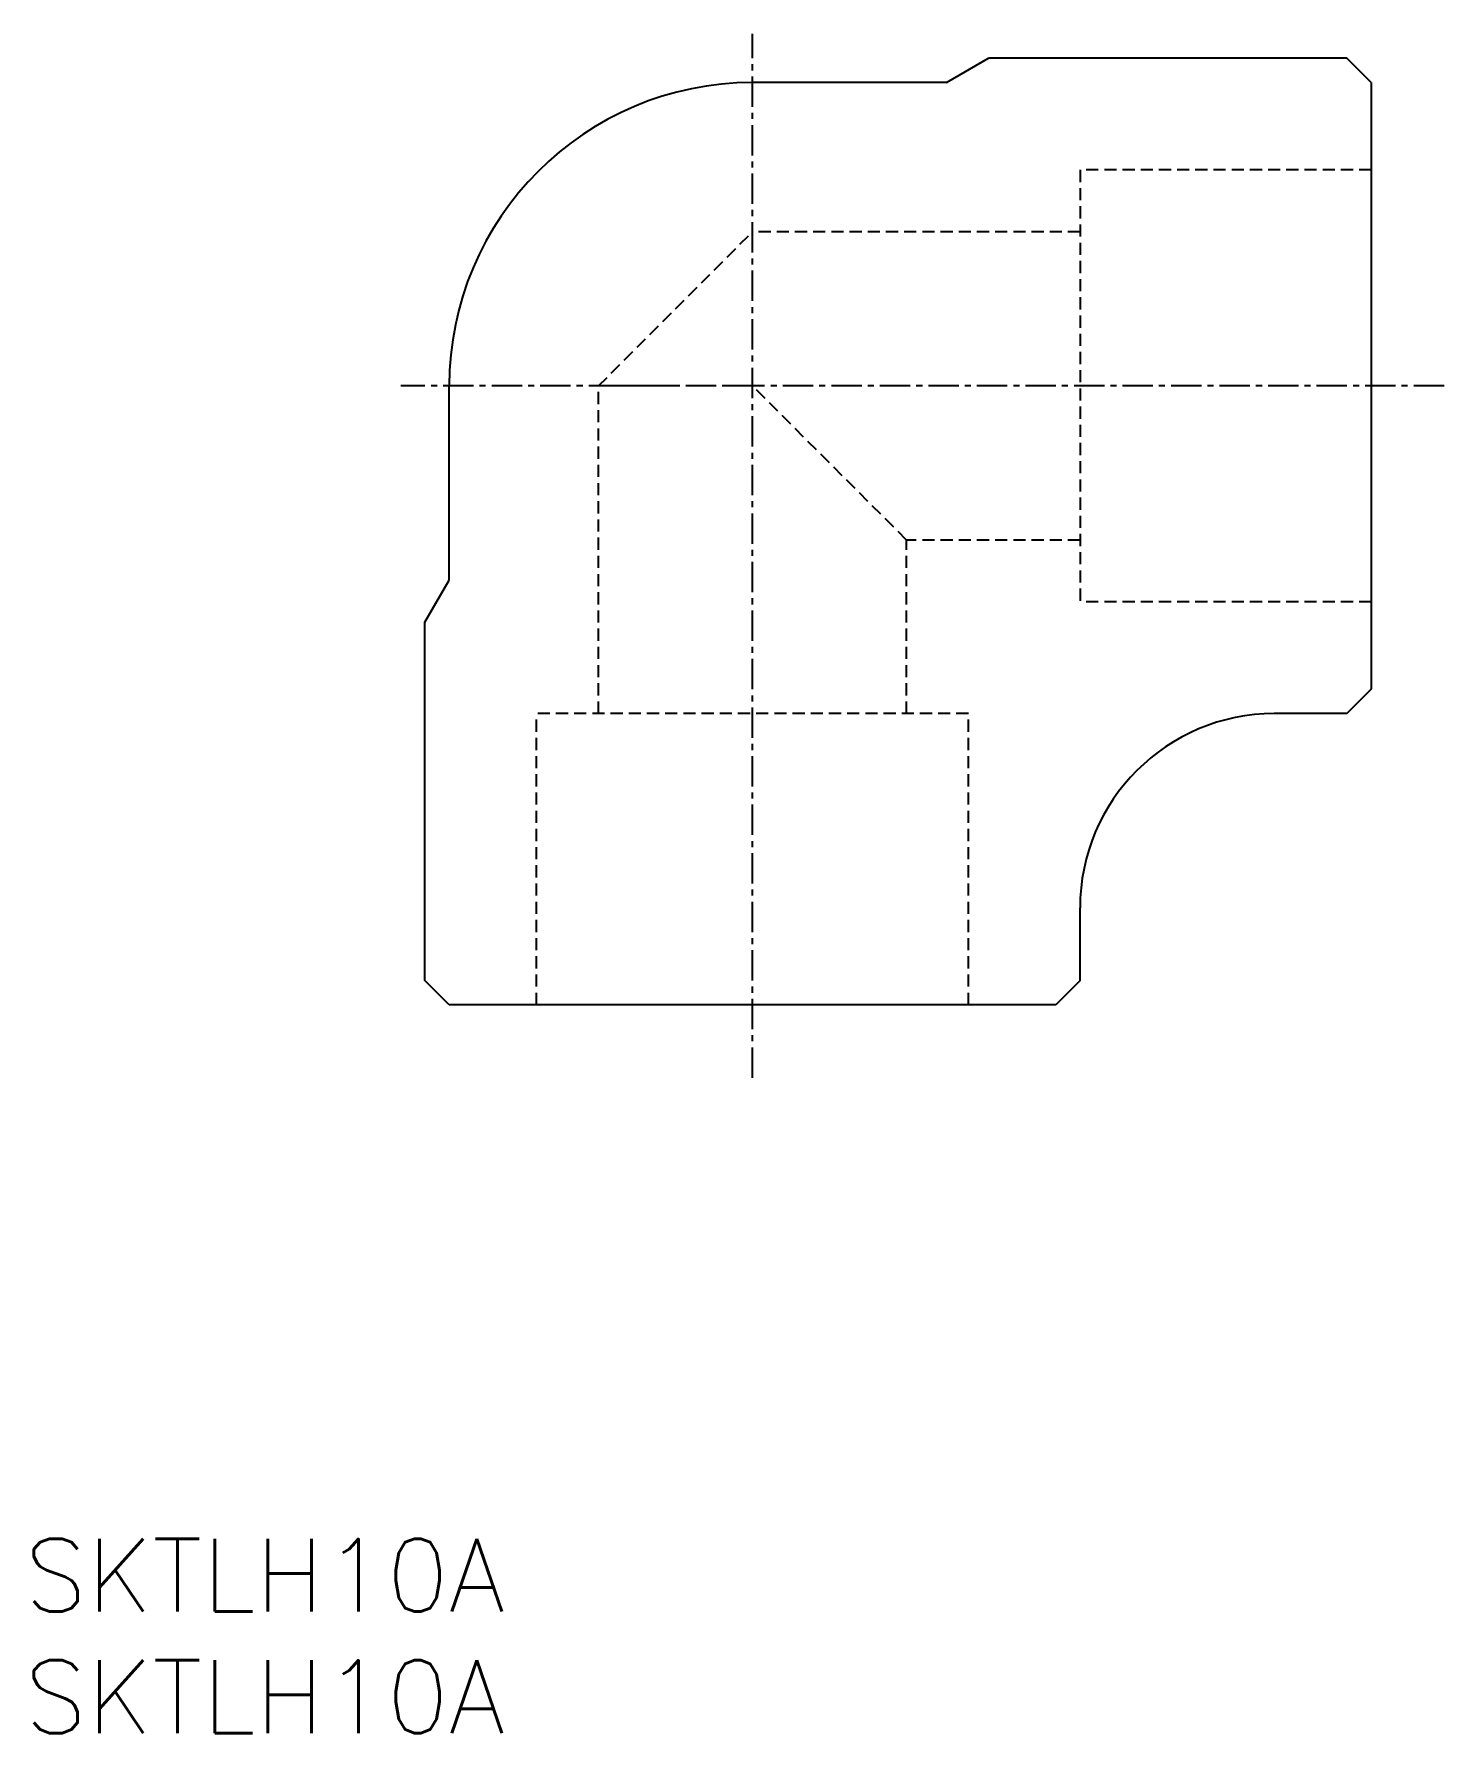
# Model space of a CAD drawing. Extents: x 0.4 to 58.5, y 0 to 70.
import ezdxf

# ---------------------------------------------------------------- set-up
doc = ezdxf.new("R2010")
doc.units = 0
doc.linetypes.add('CENTER', pattern=[2, 1.25, -0.25, 0.25, -0.25])
doc.linetypes.add('DASHED', pattern=[0.75, 0.5, -0.25])
doc.layers.get('0').update_dxf_attribs({"linetype": 'CONTINUOUS'})
doc.layers.add('CENTER', color=1, linetype='CENTER')
doc.styles.get("Standard").update_dxf_attribs({"font": 'txt.shx'})

# ---------------------------------------------------------------- blocks, each defined once
blk = doc.blocks.new('*U6')
at = {"color": 7, "linetype": 'CONTINUOUS'}
blk.add_text('SKTLH10A', height=3, dxfattribs=at).set_placement((0, 0))
blk = doc.blocks.new('*U7')
at = {"color": 7, "linetype": 'CONTINUOUS'}
blk.add_text('SKTLH10A', height=3, dxfattribs=at).set_placement((0, 5))

msp = doc.modelspace()

# ---------------------------------------------------------------- linework, layer by layer
at = {"color": 7, "linetype": 'CONTINUOUS'}
for p, q in [((38, 68), (39.732, 69)), ((54.5, 69), (39.732, 69)), ((55.5, 68), (54.5, 69)), ((38, 68), (30, 68)), ((55.5, 68), (55.5, 43)), ((17.5, 47.5), (17.5, 55.5)), ((16.5, 45.768), (17.5, 47.5)), ((16.5, 31), (16.5, 45.768)), ((55.5, 43), (54.5, 42)), ((54.5, 42), (51.5, 42)), ((43.5, 31), (43.5, 34)), ((17.5, 30), (16.5, 31)), ((43.5, 31), (42.5, 30)), ((42.5, 30), (17.5, 30))]:
    msp.add_line(p, q, dxfattribs=at)
at = {"color": 3, "linetype": 'DASHED'}
for p, q in [((55.5, 64.4), (43.5, 64.4)), ((43.5, 64.4), (43.5, 46.6)), ((23.65, 55.5), (30, 61.85)), ((43.5, 61.85), (30, 61.85)), ((23.65, 42), (23.65, 55.5)), ((30, 55.5), (23.65, 55.5)), ((36.35, 49.15), (30, 55.5)), ((36.35, 42), (36.35, 49.15)), ((43.5, 49.15), (36.35, 49.15)), ((55.5, 46.6), (43.5, 46.6)), ((21.1, 30), (21.1, 42)), ((38.9, 42), (21.1, 42)), ((38.9, 30), (38.9, 42))]:
    msp.add_line(p, q, dxfattribs=at)
at = {"color": 7, "linetype": 'CONTINUOUS'}
for centre, radius in [((30, 55.5), 12.5), ((51.5, 34), 8)]:
    msp.add_arc(centre, radius, 90, 180, dxfattribs=at)
at = {"layer": 'CENTER', "color": 1, "linetype": 'CENTER'}
for p, q in [((30, 27), (30, 70)), ((58.5, 55.5), (15.5, 55.5))]:
    msp.add_line(p, q, dxfattribs=at)

# ---------------------------------------------------------------- block references
at = {"color": 7, "linetype": 'CONTINUOUS'}
for name in ['*U7', '*U6']:
    msp.add_blockref(name, (0, 0), dxfattribs=at)

doc.saveas('drawing.dxf')
